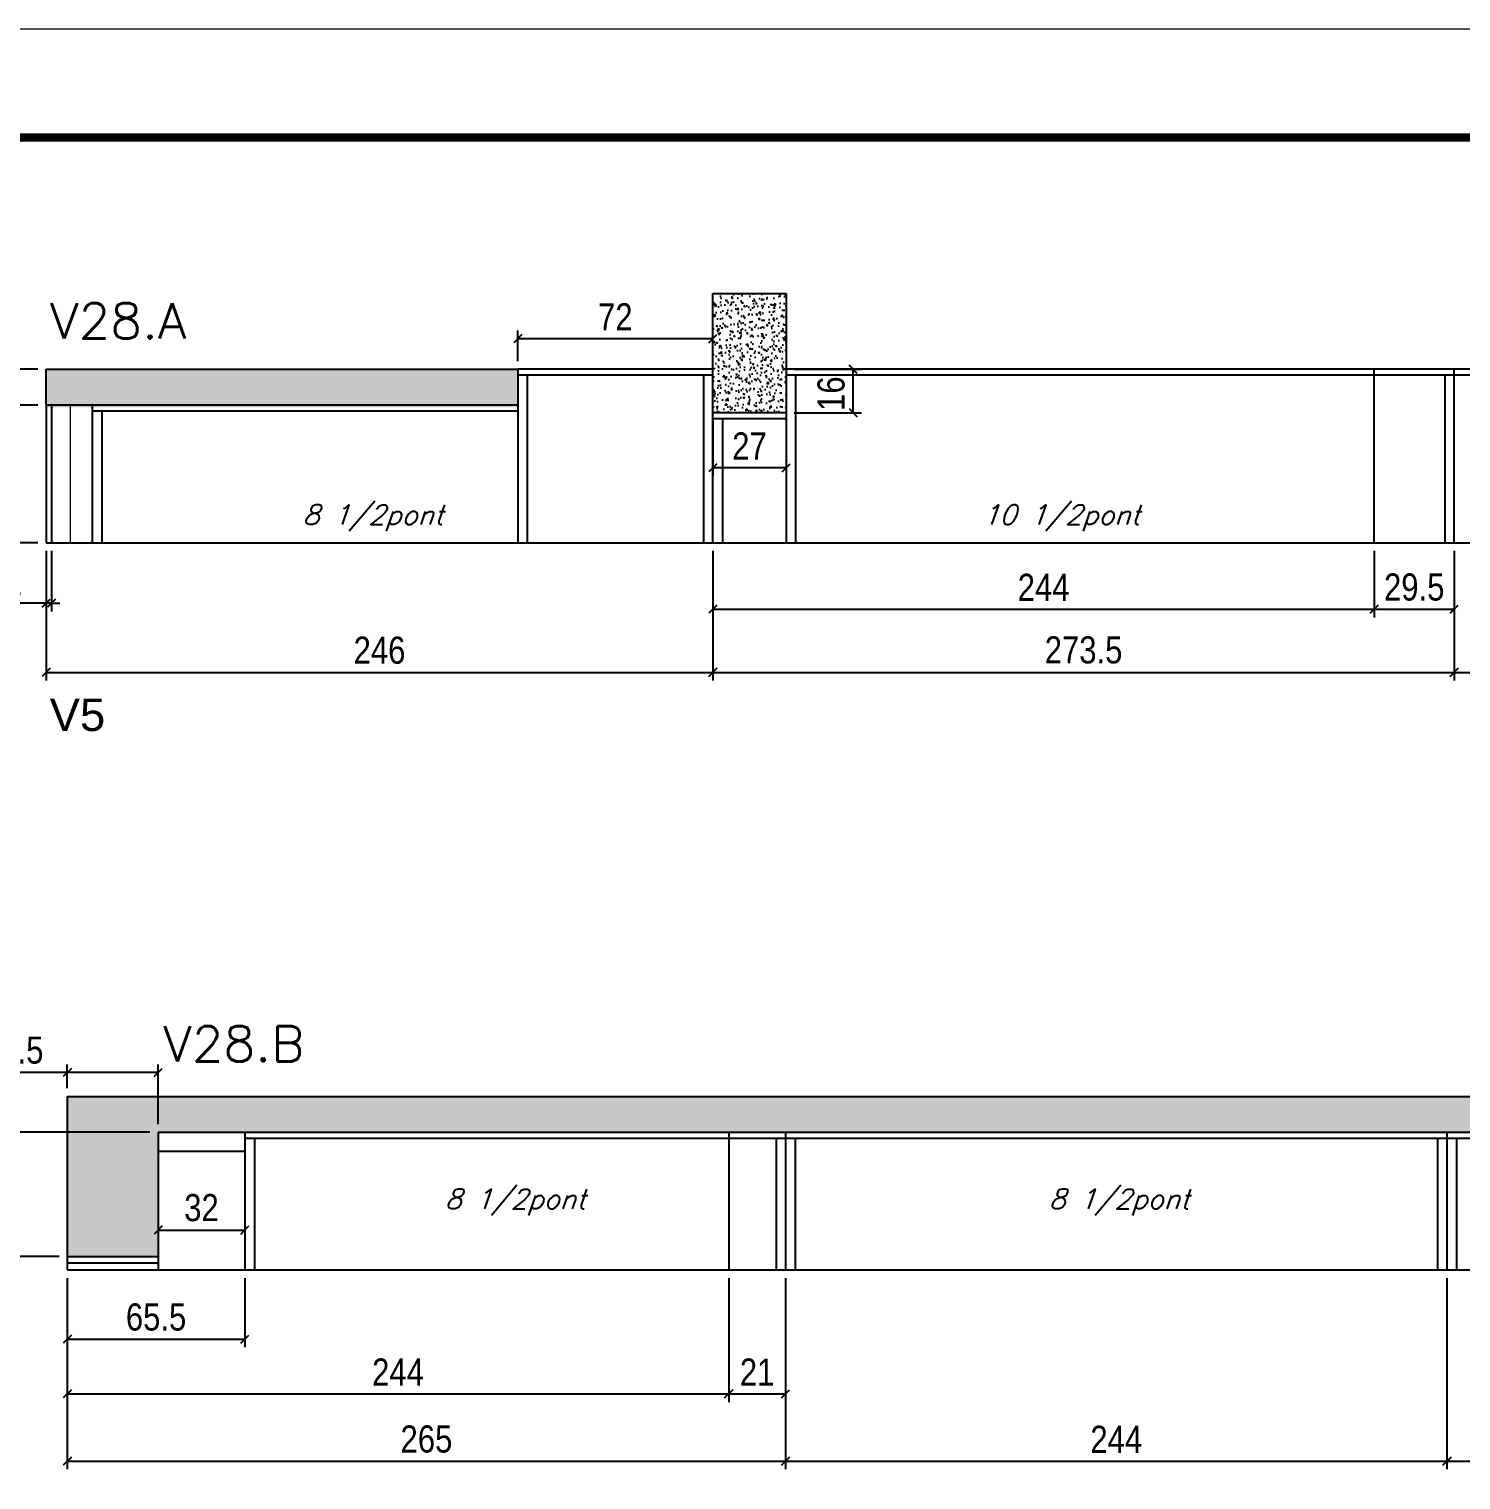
# Model space of a CAD drawing. Extents: x 137137 to 143418, y 10464 to 34486.
# Drawn here: x 137637 to 138165, y 29356 to 29891 of the extents above; entities that cross this region are included whole.
import ezdxf

# ---------------------------------------------------------------- set-up
doc = ezdxf.new("R2010")
doc.units = 0
doc.linetypes.add('DASHED', pattern=[0.75, 0.5, -0.25])
doc.layers.add('00-FELIPE', color=2, linetype='Continuous', lineweight=13, plot=False)
for name, color, linetype in [('5', 5, 'Continuous'), ('COTA', 241, 'Continuous'), ('Painéis', 200, 'Continuous'), ('SARR_2.2x7', 40, 'Continuous'), ('SARR_3.5x7', 81, 'Continuous'), ('SARR_EDITAR', 141, 'Continuous'), ('texto', 7, 'Continuous')]:
    doc.layers.add(name, color=color, linetype=linetype)
for name, color, linetype, lineweight in [('Folhas', 255, 'Continuous', 9), ('Sarr 2.2x7', 40, 'Continuous', 9), ('SARRAFO DE PRESSAO', 251, 'DASHED', 9), ('Texto Seção', 7, 'Continuous', 15)]:
    doc.layers.add(name, color=color, linetype=linetype, lineweight=lineweight)
doc.styles.add('COTA TECNICA', font='techl___.ttf', dxfattribs={"height": 10})
doc.styles.add('REGUA-120', font='ROMANS.shx', dxfattribs={"height": 15})
doc.styles.add('Romans', font='romans.shx')
doc.styles.get("Standard").update_dxf_attribs({"font": 'arial.ttf'})
doc.dimstyles.new('PAINEL', dxfattribs={"dimtxt": 10, "dimasz": 3, "dimexe": 3, "dimexo": 3, "dimgap": 3, "dimtad": 1, "dimdec": 1, "dimzin": 12, "dimdsep": 46, "dimtxsty": 'COTA TECNICA', "dimblk1": 'OBLIQUE', "dimblk2": 'OBLIQUE', "dimsah": 1, "dimcen": 0.9, "dimclrd": 4, "dimclre": 4, "dimclrt": 240, "dimadec": 1, "dimazin": 3, "dimtfac": 1, "dimtdec": 1, "dimtmove": 0, "dimatfit": 3, "dimfxl": 1, "dimtolj": 1, "dimtzin": 12, "dimarcsym": 0})
pattern_1 = [(50, (-1386.9046, 539.818), (5.46554007, -0.47817257), [0.5715, -6.2865]), (355, (-1386.9046, 539.818), (-1.05730264, 5.73170536), [0.4572, -5.02921753]), (100.4514447, (-1386.449, 539.778), (4.40823741, 5.25353256), [0.48570026, -5.34270734]), (46.1842, (-1386.9046, 541.342), (8.13237123, -1.26126984), [0.85725, -9.42975]), (96.6355576, (-1386.227, 541.237), (7.122124, 7.42278374), [0.7285507, -8.01406824]), (351.184151, (-1386.905, 541.342), (7.122124, 7.42278374), [0.685799, -7.54379196]), (21, (-1386.1426, 540.961), (4.54843174, -3.06795595), [0.5715, -6.2865]), (326, (-1386.1426, 540.961), (1.85406085, 5.52563898), [0.4572, -5.0292]), (71.451445, (-1385.7636, 540.705), (6.40249258, 2.45768307), [0.48570026, -5.34269813]), (37.5, (-1386.9046, 539.8178), (0.092658098, 2.536651166), [0, -4.96824, 0, -5.1054, 0, -5.04825]), (7.5, (-1386.9046, 539.8178), (2.004589875, 3.005417245), [0, -2.91084, 0, -4.85394, 0, -1.92405]), (327.5, (-1388.6039, 539.8178), (4.067717855, -0.17186232), [0, -1.905, 0, -5.9436, 0, -7.8867]), (317.5, (-1389.366, 539.8178), (4.44387544, 0.76279473), [0, -2.4765, 0, -3.94716, 0, -5.6007])]

# ---------------------------------------------------------------- blocks, each defined once
blk = doc.blocks.new('9999999999')
at = {"layer": 'Folhas'}
blk.add_lwpolyline([(98138.98, 34190.21), (99623.98, 34190.21), (99623.98, 35240.21), (98138.98, 35240.21)], close=True, dxfattribs=at)
at = {"layer": 'Folhas', "color": 30, "const_width": 3}
blk.add_lwpolyline([(98213.98, 34230.21), (99583.98, 34230.21), (99583.98, 35200.21), (98213.98, 35200.21)], close=True, dxfattribs=at)
blk = doc.blocks.new('_Oblique')
at = {"color": 0, "linetype": 'ByBlock', "lineweight": -2}
blk.add_line((-0.5, -0.5), (0.5, 0.5), dxfattribs=at)
blk = doc.blocks.new('*D406')
at = {"layer": 'COTA', "color": 4, "linetype": 'ByBlock', "lineweight": -2, "transparency": 16777216}
for p, q in [((137651.23, 29430.76), (137651.23, 29360.24)), ((137916.23, 29430.76), (137916.23, 29360.24)), ((137651.23, 29363.24), (137916.23, 29363.24))]:
    blk.add_line(p, q, dxfattribs=at)
at = {"layer": 'Defpoints', "color": 0, "linetype": 'ByBlock', "transparency": 16777216}
for p in [(137651.23, 29433.76), (137916.23, 29433.76), (137916.23, 29363.24)]:
    blk.add_point(p, dxfattribs=at)
at = {"layer": 'COTA', "color": 4, "linetype": 'ByBlock', "lineweight": -2, "transparency": 16777216, "xscale": 3, "yscale": 3, "zscale": 3, "rotation": 180}
blk.add_blockref('_Oblique', (137651.23, 29363.24), dxfattribs=at)
at = {"layer": 'COTA', "color": 4, "linetype": 'ByBlock', "lineweight": -2, "transparency": 16777216, "xscale": 3, "yscale": 3, "zscale": 3}
blk.add_blockref('_Oblique', (137916.23, 29363.24), dxfattribs=at)
at = {"layer": 'COTA', "color": 240, "linetype": 'ByBlock', "transparency": 16777216, "insert": (137783.73, 29371.35), "char_height": 10, "attachment_point": 5, "style": 'COTA TECNICA'}
blk.add_mtext('\\A1;265', dxfattribs=at)
blk = doc.blocks.new('*D407')
at = {"layer": 'COTA', "color": 4, "linetype": 'ByBlock', "lineweight": -2, "transparency": 16777216}
for p, q in [((137916.23, 29430.76), (137916.23, 29360.24)), ((138160.23, 29430.76), (138160.23, 29360.24)), ((137916.23, 29363.24), (138160.23, 29363.24))]:
    blk.add_line(p, q, dxfattribs=at)
at = {"layer": 'Defpoints', "color": 0, "linetype": 'ByBlock', "transparency": 16777216}
for p in [(137916.23, 29433.76), (138160.23, 29433.76), (138160.23, 29363.24)]:
    blk.add_point(p, dxfattribs=at)
at = {"layer": 'COTA', "color": 4, "linetype": 'ByBlock', "lineweight": -2, "transparency": 16777216, "xscale": 3, "yscale": 3, "zscale": 3, "rotation": 180}
blk.add_blockref('_Oblique', (137916.23, 29363.24), dxfattribs=at)
at = {"layer": 'COTA', "color": 4, "linetype": 'ByBlock', "lineweight": -2, "transparency": 16777216, "xscale": 3, "yscale": 3, "zscale": 3}
blk.add_blockref('_Oblique', (138160.23, 29363.24), dxfattribs=at)
at = {"layer": 'COTA', "color": 240, "linetype": 'ByBlock', "transparency": 16777216, "insert": (138038.23, 29371.31), "char_height": 10, "attachment_point": 5, "style": 'COTA TECNICA'}
blk.add_mtext('\\A1;244', dxfattribs=at)
blk = doc.blocks.new('*D408')
at = {"layer": 'COTA', "color": 4, "linetype": 'ByBlock', "lineweight": -2, "transparency": 16777216}
for p, q in [((138160.23, 29430.76), (138160.23, 29360.24)), ((138404.23, 29430.76), (138404.23, 29360.24)), ((138160.23, 29363.24), (138404.23, 29363.24))]:
    blk.add_line(p, q, dxfattribs=at)
at = {"layer": 'Defpoints', "color": 0, "linetype": 'ByBlock', "transparency": 16777216}
for p in [(138160.23, 29433.76), (138404.23, 29433.76), (138404.23, 29363.24)]:
    blk.add_point(p, dxfattribs=at)
at = {"layer": 'COTA', "color": 4, "linetype": 'ByBlock', "lineweight": -2, "transparency": 16777216, "xscale": 3, "yscale": 3, "zscale": 3, "rotation": 180}
blk.add_blockref('_Oblique', (138160.23, 29363.24), dxfattribs=at)
at = {"layer": 'COTA', "color": 4, "linetype": 'ByBlock', "lineweight": -2, "transparency": 16777216, "xscale": 3, "yscale": 3, "zscale": 3}
blk.add_blockref('_Oblique', (138404.23, 29363.24), dxfattribs=at)
at = {"layer": 'COTA', "color": 240, "linetype": 'ByBlock', "transparency": 16777216, "insert": (138282.23, 29371.31), "char_height": 10, "attachment_point": 5, "style": 'COTA TECNICA'}
blk.add_mtext('\\A1;244', dxfattribs=at)
blk = doc.blocks.new('*D546')
at = {"layer": 'COTA', "color": 4, "linetype": 'ByBlock', "lineweight": -2, "transparency": 16777216}
for p, q in [((137889.41, 29698.96), (137889.41, 29674.46)), ((138133.41, 29698.96), (138133.41, 29674.46)), ((137889.41, 29677.46), (138133.41, 29677.46))]:
    blk.add_line(p, q, dxfattribs=at)
at = {"layer": 'Defpoints', "color": 0, "linetype": 'ByBlock', "transparency": 16777216}
for p in [(137889.41, 29701.96), (138133.41, 29701.96), (138133.41, 29677.46)]:
    blk.add_point(p, dxfattribs=at)
at = {"layer": 'COTA', "color": 4, "linetype": 'ByBlock', "lineweight": -2, "transparency": 16777216, "xscale": 3, "yscale": 3, "zscale": 3, "rotation": 180}
blk.add_blockref('_Oblique', (137889.41, 29677.46), dxfattribs=at)
at = {"layer": 'COTA', "color": 4, "linetype": 'ByBlock', "lineweight": -2, "transparency": 16777216, "xscale": 3, "yscale": 3, "zscale": 3}
blk.add_blockref('_Oblique', (138133.41, 29677.46), dxfattribs=at)
at = {"layer": 'COTA', "color": 240, "linetype": 'ByBlock', "transparency": 16777216, "insert": (138011.41, 29685.54), "char_height": 10, "attachment_point": 5, "style": 'COTA TECNICA'}
blk.add_mtext('\\A1;244', dxfattribs=at)
blk = doc.blocks.new('*D547')
at = {"layer": 'COTA', "color": 4, "linetype": 'ByBlock', "lineweight": -2, "transparency": 16777216}
for p, q in [((138133.41, 29698.96), (138133.41, 29674.46)), ((138162.91, 29698.96), (138162.91, 29674.46)), ((138133.41, 29677.46), (138162.91, 29677.46))]:
    blk.add_line(p, q, dxfattribs=at)
at = {"layer": 'Defpoints', "color": 0, "linetype": 'ByBlock', "transparency": 16777216}
for p in [(138133.41, 29701.96), (138162.91, 29701.96), (138162.91, 29677.46)]:
    blk.add_point(p, dxfattribs=at)
at = {"layer": 'COTA', "color": 4, "linetype": 'ByBlock', "lineweight": -2, "transparency": 16777216, "xscale": 3, "yscale": 3, "zscale": 3, "rotation": 180}
blk.add_blockref('_Oblique', (138133.41, 29677.46), dxfattribs=at)
at = {"layer": 'COTA', "color": 4, "linetype": 'ByBlock', "lineweight": -2, "transparency": 16777216, "xscale": 3, "yscale": 3, "zscale": 3}
blk.add_blockref('_Oblique', (138162.91, 29677.46), dxfattribs=at)
at = {"layer": 'COTA', "color": 240, "linetype": 'ByBlock', "transparency": 16777216, "insert": (138148.16, 29685.6), "char_height": 10, "attachment_point": 5, "style": 'COTA TECNICA'}
blk.add_mtext('\\A1;29.5', dxfattribs=at)
blk = doc.blocks.new('*D548')
at = {"layer": 'COTA', "color": 4, "linetype": 'ByBlock', "lineweight": -2, "transparency": 16777216}
for p, q in [((138162.91, 29698.96), (138162.91, 29651.19)), ((138406.91, 29698.96), (138406.91, 29651.19)), ((138162.91, 29654.19), (138406.91, 29654.19))]:
    blk.add_line(p, q, dxfattribs=at)
at = {"layer": 'Defpoints', "color": 0, "linetype": 'ByBlock', "transparency": 16777216}
for p in [(138162.91, 29701.96), (138406.91, 29701.96), (138406.91, 29654.19)]:
    blk.add_point(p, dxfattribs=at)
at = {"layer": 'COTA', "color": 4, "linetype": 'ByBlock', "lineweight": -2, "transparency": 16777216, "xscale": 3, "yscale": 3, "zscale": 3, "rotation": 180}
blk.add_blockref('_Oblique', (138162.91, 29654.19), dxfattribs=at)
at = {"layer": 'COTA', "color": 4, "linetype": 'ByBlock', "lineweight": -2, "transparency": 16777216, "xscale": 3, "yscale": 3, "zscale": 3}
blk.add_blockref('_Oblique', (138406.91, 29654.19), dxfattribs=at)
at = {"layer": 'COTA', "color": 240, "linetype": 'ByBlock', "transparency": 16777216, "insert": (138284.91, 29662.26), "char_height": 10, "attachment_point": 5, "style": 'COTA TECNICA'}
blk.add_mtext('\\A1;244', dxfattribs=at)
blk = doc.blocks.new('*D549')
at = {"layer": 'COTA', "color": 4, "linetype": 'ByBlock', "lineweight": -2, "transparency": 16777216}
for p, q in [((137889.41, 29698.96), (137889.41, 29651.19)), ((138162.91, 29698.96), (138162.91, 29651.19)), ((137889.41, 29654.19), (138162.91, 29654.19))]:
    blk.add_line(p, q, dxfattribs=at)
at = {"layer": 'Defpoints', "color": 0, "linetype": 'ByBlock', "transparency": 16777216}
for p in [(137889.41, 29701.96), (138162.91, 29701.96), (138162.91, 29654.19)]:
    blk.add_point(p, dxfattribs=at)
at = {"layer": 'COTA', "color": 4, "linetype": 'ByBlock', "lineweight": -2, "transparency": 16777216, "xscale": 3, "yscale": 3, "zscale": 3, "rotation": 180}
blk.add_blockref('_Oblique', (137889.41, 29654.19), dxfattribs=at)
at = {"layer": 'COTA', "color": 4, "linetype": 'ByBlock', "lineweight": -2, "transparency": 16777216, "xscale": 3, "yscale": 3, "zscale": 3}
blk.add_blockref('_Oblique', (138162.91, 29654.19), dxfattribs=at)
at = {"layer": 'COTA', "color": 240, "linetype": 'ByBlock', "transparency": 16777216, "insert": (138026.16, 29662.41), "char_height": 10, "attachment_point": 5, "style": 'COTA TECNICA'}
blk.add_mtext('\\A1;273.5', dxfattribs=at)
blk = doc.blocks.new('*D65')
at = {"layer": 'COTA', "color": 4, "linetype": 'ByBlock', "lineweight": -2, "transparency": 16777216}
for p, q in [((137643.41, 29698.96), (137643.41, 29651.19)), ((137889.41, 29698.96), (137889.41, 29651.19)), ((137643.41, 29654.19), (137889.41, 29654.19))]:
    blk.add_line(p, q, dxfattribs=at)
at = {"layer": 'Defpoints', "color": 0, "linetype": 'ByBlock', "transparency": 16777216}
for p in [(137643.41, 29701.96), (137889.41, 29701.96), (137889.41, 29654.19)]:
    blk.add_point(p, dxfattribs=at)
at = {"layer": 'COTA', "color": 4, "linetype": 'ByBlock', "lineweight": -2, "transparency": 16777216, "xscale": 3, "yscale": 3, "zscale": 3, "rotation": 180}
blk.add_blockref('_Oblique', (137643.41, 29654.19), dxfattribs=at)
at = {"layer": 'COTA', "color": 4, "linetype": 'ByBlock', "lineweight": -2, "transparency": 16777216, "xscale": 3, "yscale": 3, "zscale": 3}
blk.add_blockref('_Oblique', (137889.41, 29654.19), dxfattribs=at)
at = {"layer": 'COTA', "color": 240, "linetype": 'ByBlock', "transparency": 16777216, "insert": (137766.41, 29662.29), "char_height": 10, "attachment_point": 5, "style": 'COTA TECNICA'}
blk.add_mtext('\\A1;246', dxfattribs=at)
blk = doc.blocks.new('*D66')
at = {"layer": 'COTA', "color": 4, "linetype": 'ByBlock', "lineweight": -2, "transparency": 16777216}
for p, q in [((137640.41, 29752.76), (137619.97, 29752.76)), ((137622.97, 29701.96), (137622.97, 29752.76)), ((137640.41, 29701.96), (137619.97, 29701.96))]:
    blk.add_line(p, q, dxfattribs=at)
at = {"layer": 'Defpoints', "color": 0, "linetype": 'ByBlock', "transparency": 16777216}
for p in [(137622.97, 29752.76), (137643.41, 29752.76), (137643.41, 29701.96)]:
    blk.add_point(p, dxfattribs=at)
at = {"layer": 'COTA', "color": 4, "linetype": 'ByBlock', "lineweight": -2, "transparency": 16777216, "xscale": 3, "yscale": 3, "zscale": 3}
for p, rotation in [((137622.97, 29752.76), 90), ((137622.97, 29701.96), 270)]:
    blk.add_blockref('_Oblique', p, dxfattribs=dict(at, rotation=rotation))
at = {"layer": 'COTA', "color": 240, "linetype": 'ByBlock', "transparency": 16777216, "insert": (137614.84, 29727.36), "char_height": 10, "attachment_point": 5, "rotation": 90, "style": 'COTA TECNICA'}
blk.add_mtext('\\A1;50.8', dxfattribs=at)
blk = doc.blocks.new('*D550')
at = {"layer": 'COTA', "color": 4, "linetype": 'ByBlock', "lineweight": -2, "transparency": 16777216}
for p, q in [((137622.97, 29800.32), (137622.97, 29765.96)), ((137640.41, 29765.96), (137619.97, 29765.96)), ((137622.97, 29752.76), (137622.97, 29765.96)), ((137640.41, 29752.76), (137619.97, 29752.76))]:
    blk.add_line(p, q, dxfattribs=at)
at = {"layer": 'Defpoints', "color": 0, "linetype": 'ByBlock', "transparency": 16777216}
for p in [(137622.97, 29765.96), (137643.41, 29765.96), (137643.41, 29752.76)]:
    blk.add_point(p, dxfattribs=at)
at = {"layer": 'COTA', "color": 4, "linetype": 'ByBlock', "lineweight": -2, "transparency": 16777216, "xscale": 3, "yscale": 3, "zscale": 3}
for p, rotation in [((137622.97, 29765.96), 90), ((137622.97, 29752.76), 270)]:
    blk.add_blockref('_Oblique', p, dxfattribs=dict(at, rotation=rotation))
at = {"layer": 'COTA', "color": 240, "linetype": 'ByBlock', "transparency": 16777216, "insert": (137614.75, 29785.95), "char_height": 10, "attachment_point": 5, "rotation": 90, "style": 'COTA TECNICA'}
blk.add_mtext('\\A1;13.2', dxfattribs=at)
blk = doc.blocks.new('*D69')
at = {"layer": 'COTA', "color": 4, "linetype": 'ByBlock', "lineweight": -2, "transparency": 16777216}
for p, q in [((137889.41, 29746.96), (137889.41, 29726.62)), ((137916.41, 29746.96), (137916.41, 29726.62)), ((137916.41, 29729.62), (137889.41, 29729.62))]:
    blk.add_line(p, q, dxfattribs=at)
at = {"layer": 'Defpoints', "color": 0, "linetype": 'ByBlock', "transparency": 16777216}
for p in [(137889.41, 29749.96), (137916.41, 29749.96), (137889.41, 29729.62)]:
    blk.add_point(p, dxfattribs=at)
at = {"layer": 'COTA', "color": 4, "linetype": 'ByBlock', "lineweight": -2, "transparency": 16777216, "xscale": 3, "yscale": 3, "zscale": 3, "rotation": 180}
blk.add_blockref('_Oblique', (137889.41, 29729.62), dxfattribs=at)
at = {"layer": 'COTA', "color": 4, "linetype": 'ByBlock', "lineweight": -2, "transparency": 16777216, "xscale": 3, "yscale": 3, "zscale": 3}
blk.add_blockref('_Oblique', (137916.41, 29729.62), dxfattribs=at)
at = {"layer": 'COTA', "color": 240, "linetype": 'ByBlock', "transparency": 16777216, "insert": (137902.91, 29737.69), "char_height": 10, "attachment_point": 5, "style": 'COTA TECNICA'}
blk.add_mtext('\\A1;27', dxfattribs=at)
blk = doc.blocks.new('*D70')
at = {"layer": 'COTA', "color": 4, "linetype": 'ByBlock', "lineweight": -2, "transparency": 16777216}
for p, q in [((137919.41, 29765.96), (137944.18, 29765.96)), ((137941.18, 29749.96), (137941.18, 29765.96)), ((137919.41, 29749.96), (137944.18, 29749.96))]:
    blk.add_line(p, q, dxfattribs=at)
at = {"layer": 'Defpoints', "color": 0, "linetype": 'ByBlock', "transparency": 16777216}
for p in [(137916.41, 29765.96), (137941.18, 29765.96), (137916.41, 29749.96)]:
    blk.add_point(p, dxfattribs=at)
at = {"layer": 'COTA', "color": 4, "linetype": 'ByBlock', "lineweight": -2, "transparency": 16777216, "xscale": 3, "yscale": 3, "zscale": 3}
for p, rotation in [((137941.18, 29765.96), 90), ((137941.18, 29749.96), 270)]:
    blk.add_blockref('_Oblique', p, dxfattribs=dict(at, rotation=rotation))
at = {"layer": 'COTA', "color": 240, "linetype": 'ByBlock', "transparency": 16777216, "insert": (137933.07, 29756.96), "char_height": 10, "attachment_point": 5, "rotation": 90, "style": 'COTA TECNICA'}
blk.add_mtext('\\A1;16', dxfattribs=at)
blk = doc.blocks.new('*D900')
at = {"layer": '00-FELIPE', "color": 4, "lineweight": -2, "transparency": 16777216}
for p, q in [((137643.41, 29698.96), (137643.41, 29676.67)), ((137645.41, 29698.96), (137645.41, 29676.67)), ((137643.41, 29679.67), (137625.3, 29679.67)), ((137645.41, 29679.67), (137643.41, 29679.67)), ((137645.41, 29679.67), (137648.41, 29679.67))]:
    blk.add_line(p, q, dxfattribs=at)
at = {"layer": 'Defpoints', "color": 0, "transparency": 16777216}
for p in [(137643.41, 29701.96), (137645.41, 29701.96), (137643.41, 29679.67)]:
    blk.add_point(p, dxfattribs=at)
at = {"layer": '00-FELIPE', "color": 4, "lineweight": -2, "transparency": 16777216, "xscale": 3, "yscale": 3, "zscale": 3}
blk.add_blockref('_Oblique', (137643.41, 29679.67), dxfattribs=at)
at = {"layer": '00-FELIPE', "color": 4, "lineweight": -2, "transparency": 16777216, "xscale": 3, "yscale": 3, "zscale": 3, "rotation": 180}
blk.add_blockref('_Oblique', (137645.41, 29679.67), dxfattribs=at)
at = {"layer": '00-FELIPE', "color": 240, "transparency": 16777216, "insert": (137631.35, 29687.67), "char_height": 10, "attachment_point": 5, "style": 'COTA TECNICA'}
blk.add_mtext('\\A1;2', dxfattribs=at)
blk = doc.blocks.new('*D901')
at = {"layer": '00-FELIPE', "color": 4, "lineweight": -2, "transparency": 16777216}
for p, q in [((137817.41, 29768.96), (137817.41, 29780.26)), ((137889.41, 29768.96), (137889.41, 29780.26)), ((137889.41, 29777.26), (137817.41, 29777.26))]:
    blk.add_line(p, q, dxfattribs=at)
at = {"layer": 'Defpoints', "color": 0, "transparency": 16777216}
for p in [(137817.41, 29777.26), (137817.41, 29765.96), (137889.41, 29765.96)]:
    blk.add_point(p, dxfattribs=at)
at = {"layer": '00-FELIPE', "color": 4, "lineweight": -2, "transparency": 16777216, "xscale": 3, "yscale": 3, "zscale": 3, "rotation": 180}
blk.add_blockref('_Oblique', (137817.41, 29777.26), dxfattribs=at)
at = {"layer": '00-FELIPE', "color": 4, "lineweight": -2, "transparency": 16777216, "xscale": 3, "yscale": 3, "zscale": 3}
blk.add_blockref('_Oblique', (137889.41, 29777.26), dxfattribs=at)
at = {"layer": '00-FELIPE', "color": 240, "transparency": 16777216, "insert": (137853.41, 29785.33), "char_height": 10, "attachment_point": 5, "style": 'COTA TECNICA'}
blk.add_mtext('\\A1;72', dxfattribs=at)
blk = doc.blocks.new('*D906')
at = {"layer": '00-FELIPE', "color": 4, "lineweight": -2, "transparency": 16777216}
for p, q in [((137651.23, 29430.76), (137651.23, 29385.04)), ((137895.23, 29430.76), (137895.23, 29385.04)), ((137651.23, 29388.04), (137895.23, 29388.04))]:
    blk.add_line(p, q, dxfattribs=at)
at = {"layer": 'Defpoints', "color": 0, "transparency": 16777216}
for p in [(137651.23, 29433.76), (137895.23, 29433.76), (137895.23, 29388.04)]:
    blk.add_point(p, dxfattribs=at)
at = {"layer": '00-FELIPE', "color": 4, "lineweight": -2, "transparency": 16777216, "xscale": 3, "yscale": 3, "zscale": 3, "rotation": 180}
blk.add_blockref('_Oblique', (137651.23, 29388.04), dxfattribs=at)
at = {"layer": '00-FELIPE', "color": 4, "lineweight": -2, "transparency": 16777216, "xscale": 3, "yscale": 3, "zscale": 3}
blk.add_blockref('_Oblique', (137895.23, 29388.04), dxfattribs=at)
at = {"layer": '00-FELIPE', "color": 240, "transparency": 16777216, "insert": (137773.23, 29396.11), "char_height": 10, "attachment_point": 5, "style": 'COTA TECNICA'}
blk.add_mtext('\\A1;244', dxfattribs=at)
blk = doc.blocks.new('*D907')
at = {"layer": '00-FELIPE', "color": 4, "lineweight": -2, "transparency": 16777216}
for p, q in [((137895.23, 29430.76), (137895.23, 29385.04)), ((137916.23, 29430.76), (137916.23, 29385.04)), ((137895.23, 29388.04), (137916.23, 29388.04))]:
    blk.add_line(p, q, dxfattribs=at)
at = {"layer": 'Defpoints', "color": 0, "transparency": 16777216}
for p in [(137895.23, 29433.76), (137916.23, 29433.76), (137916.23, 29388.04)]:
    blk.add_point(p, dxfattribs=at)
at = {"layer": '00-FELIPE', "color": 4, "lineweight": -2, "transparency": 16777216, "xscale": 3, "yscale": 3, "zscale": 3, "rotation": 180}
blk.add_blockref('_Oblique', (137895.23, 29388.04), dxfattribs=at)
at = {"layer": '00-FELIPE', "color": 4, "lineweight": -2, "transparency": 16777216, "xscale": 3, "yscale": 3, "zscale": 3}
blk.add_blockref('_Oblique', (137916.23, 29388.04), dxfattribs=at)
at = {"layer": '00-FELIPE', "color": 240, "transparency": 16777216, "insert": (137905.73, 29396.1), "char_height": 10, "attachment_point": 5, "style": 'COTA TECNICA'}
blk.add_mtext('\\A1;21', dxfattribs=at)
blk = doc.blocks.new('*D908')
at = {"layer": '00-FELIPE', "color": 4, "lineweight": -2, "transparency": 16777216}
for p, q in [((137651.23, 29506.57), (137614.34, 29506.57)), ((137651.23, 29500.76), (137651.23, 29509.57)), ((137684.73, 29506.57), (137651.23, 29506.57)), ((137684.73, 29487.56), (137684.73, 29509.57))]:
    blk.add_line(p, q, dxfattribs=at)
at = {"layer": 'Defpoints', "color": 0, "transparency": 16777216}
for p in [(137651.23, 29506.57), (137651.23, 29497.76), (137684.73, 29484.56)]:
    blk.add_point(p, dxfattribs=at)
at = {"layer": '00-FELIPE', "color": 4, "lineweight": -2, "transparency": 16777216, "xscale": 3, "yscale": 3, "zscale": 3, "rotation": 180}
blk.add_blockref('_Oblique', (137651.23, 29506.57), dxfattribs=at)
at = {"layer": '00-FELIPE', "color": 4, "lineweight": -2, "transparency": 16777216, "xscale": 3, "yscale": 3, "zscale": 3}
blk.add_blockref('_Oblique', (137684.73, 29506.57), dxfattribs=at)
at = {"layer": '00-FELIPE', "color": 240, "transparency": 16777216, "insert": (137631.28, 29514.79), "char_height": 10, "attachment_point": 5, "style": 'COTA TECNICA'}
blk.add_mtext('\\A1;33.5', dxfattribs=at)
blk = doc.blocks.new('*D909')
at = {"layer": '00-FELIPE', "color": 4, "lineweight": -2, "transparency": 16777216}
for p, q in [((137681.73, 29484.56), (137627.43, 29484.56)), ((137630.43, 29438.76), (137630.43, 29484.56)), ((137648.23, 29438.76), (137627.43, 29438.76))]:
    blk.add_line(p, q, dxfattribs=at)
at = {"layer": 'Defpoints', "color": 0, "transparency": 16777216}
for p in [(137630.43, 29484.56), (137684.73, 29484.56), (137651.23, 29438.76)]:
    blk.add_point(p, dxfattribs=at)
at = {"layer": '00-FELIPE', "color": 4, "lineweight": -2, "transparency": 16777216, "xscale": 3, "yscale": 3, "zscale": 3}
for p, rotation in [((137630.43, 29484.56), 90), ((137630.43, 29438.76), 270)]:
    blk.add_blockref('_Oblique', p, dxfattribs=dict(at, rotation=rotation))
at = {"layer": '00-FELIPE', "color": 240, "transparency": 16777216, "insert": (137622.3, 29461.66), "char_height": 10, "attachment_point": 5, "rotation": 90, "style": 'COTA TECNICA'}
blk.add_mtext('\\A1;45.8', dxfattribs=at)
blk = doc.blocks.new('*D910')
at = {"layer": '00-FELIPE', "color": 4, "lineweight": -2, "transparency": 16777216}
for p, q in [((137651.23, 29430.76), (137651.23, 29405.24)), ((137716.73, 29430.76), (137716.73, 29405.24)), ((137651.23, 29408.24), (137716.73, 29408.24))]:
    blk.add_line(p, q, dxfattribs=at)
at = {"layer": 'Defpoints', "color": 0, "transparency": 16777216}
for p in [(137651.23, 29433.76), (137716.73, 29433.76), (137716.73, 29408.24)]:
    blk.add_point(p, dxfattribs=at)
at = {"layer": '00-FELIPE', "color": 4, "lineweight": -2, "transparency": 16777216, "xscale": 3, "yscale": 3, "zscale": 3, "rotation": 180}
blk.add_blockref('_Oblique', (137651.23, 29408.24), dxfattribs=at)
at = {"layer": '00-FELIPE', "color": 4, "lineweight": -2, "transparency": 16777216, "xscale": 3, "yscale": 3, "zscale": 3}
blk.add_blockref('_Oblique', (137716.73, 29408.24), dxfattribs=at)
at = {"layer": '00-FELIPE', "color": 240, "transparency": 16777216, "insert": (137683.98, 29416.35), "char_height": 10, "attachment_point": 5, "style": 'COTA TECNICA'}
blk.add_mtext('\\A1;65.5', dxfattribs=at)
blk = doc.blocks.new('*D911')
at = {"layer": '00-FELIPE', "color": 4, "lineweight": -2, "transparency": 16777216}
for p, q in [((137684.73, 29458.66), (137684.73, 29445.48)), ((137716.73, 29458.66), (137716.73, 29445.48)), ((137684.73, 29448.48), (137716.73, 29448.48))]:
    blk.add_line(p, q, dxfattribs=at)
at = {"layer": 'Defpoints', "color": 0, "transparency": 16777216}
for p in [(137684.73, 29461.66), (137716.73, 29461.66), (137716.73, 29448.48)]:
    blk.add_point(p, dxfattribs=at)
at = {"layer": '00-FELIPE', "color": 4, "lineweight": -2, "transparency": 16777216, "xscale": 3, "yscale": 3, "zscale": 3, "rotation": 180}
blk.add_blockref('_Oblique', (137684.73, 29448.48), dxfattribs=at)
at = {"layer": '00-FELIPE', "color": 4, "lineweight": -2, "transparency": 16777216, "xscale": 3, "yscale": 3, "zscale": 3}
blk.add_blockref('_Oblique', (137716.73, 29448.48), dxfattribs=at)
at = {"layer": '00-FELIPE', "color": 240, "transparency": 16777216, "insert": (137700.73, 29456.7), "char_height": 10, "attachment_point": 5, "style": 'COTA TECNICA'}
blk.add_mtext('\\A1;32', dxfattribs=at)

msp = doc.modelspace()

# ---------------------------------------------------------------- hatches: boundary and pattern name
at = {"layer": 'COTA', "linetype": 'ByBlock'}
h = msp.add_hatch(dxfattribs=at)
h.set_pattern_fill('AR-CONC', color=256, scale=0.03)
h.set_pattern_definition(pattern_1)
h.paths.add_polyline_path([(137916.41, 29793.96), (137889.41, 29793.96), (137889.41, 29765.96), (137889.41, 29749.96), (137916.41, 29749.96), (137916.41, 29765.96)])
h = msp.add_hatch(dxfattribs=at)
h.set_pattern_fill('AR-CONC', color=256, scale=0.03)
h.set_pattern_definition(pattern_1)
h.paths.add_polyline_path([(137817.41, 29765.96), (137643.41, 29765.96), (137643.41, 29751.96), (137817.41, 29751.96)])
at = {"layer": 'COTA'}
h = msp.add_hatch(dxfattribs=at)
h.set_pattern_fill('AR-CONC', color=256, scale=0.03)
h.set_pattern_definition([(50, (0, 0.8), (5.46554007, -0.47817257), [0.5715, -6.2865]), (355, (0, 0.8), (-1.05730264, 5.73170536), [0.4572, -5.02921753]), (100.4514447, (0.4555, 0.76), (4.40823741, 5.25353256), [0.48570026, -5.34270734]), (46.1842, (0, 2.324), (8.13237123, -1.26126984), [0.85725, -9.42975]), (96.6355576, (0.678, 2.219), (7.122124, 7.42278374), [0.7285507, -8.01406824]), (351.184151, (0, 2.324), (7.122124, 7.42278374), [0.685799, -7.54379196]), (21, (0.762, 1.943), (4.54843174, -3.06795595), [0.5715, -6.2865]), (326, (0.762, 1.943), (1.85406085, 5.52563898), [0.4572, -5.0292]), (71.451445, (1.141, 1.6873), (6.40249258, 2.45768307), [0.48570026, -5.34269813]), (37.5, (0, 0.8), (0.092658098, 2.536651166), [0, -4.96824, 0, -5.1054, 0, -5.04825]), (7.5, (0, 0.8), (2.004589875, 3.005417245), [0, -2.91084, 0, -4.85394, 0, -1.92405]), (327.5, (-1.6993, 0.8), (4.067717855, -0.17186232), [0, -1.905, 0, -5.9436, 0, -7.8867]), (317.5, (-2.4613, 0.8), (4.44387544, 0.76279473), [0, -2.4765, 0, -3.94716, 0, -5.6007])])
h.paths.add_polyline_path([(138404.23, 29484.56), (138404.23, 29497.76), (137672.23, 29497.76), (137651.23, 29497.76), (137651.23, 29438.76), (137684.73, 29438.76), (137684.73, 29484.56)])

# ---------------------------------------------------------------- linework, layer by layer
at = {"layer": 'COTA', "linetype": 'ByBlock'}
for p, q in [((137889.41, 29793.96), (137916.41, 29793.96)), ((137889.41, 29765.96), (137889.41, 29793.96)), ((137916.41, 29793.96), (137916.41, 29765.96)), ((137643.41, 29765.96), (137817.41, 29765.96)), ((137643.41, 29752.76), (137643.41, 29765.96)), ((137651.23, 29497.76), (137672.23, 29497.76)), ((137651.23, 29497.76), (137651.23, 29438.76)), ((137672.23, 29497.76), (138404.23, 29497.76)), ((137716.73, 29484.56), (137716.73, 29433.76)), ((137684.73, 29438.76), (137684.73, 29433.76))]:
    msp.add_line(p, q, dxfattribs=at)
at = {"layer": 'Painéis', "linetype": 'ByBlock'}
for p, q in [((137889.41, 29765.96), (137817.41, 29765.96)), ((137817.41, 29765.96), (137817.41, 29752.76)), ((137889.41, 29701.96), (137889.41, 29765.96)), ((138373.41, 29765.96), (137916.41, 29765.96)), ((137916.41, 29765.96), (137916.41, 29749.96)), ((138133.41, 29701.96), (138133.41, 29765.96)), ((138162.91, 29701.96), (138162.91, 29765.96)), ((137817.41, 29752.76), (137643.41, 29752.76)), ((137643.41, 29752.76), (137643.41, 29701.96)), ((137645.41, 29752.76), (137645.41, 29701.96)), ((137916.41, 29749.96), (137889.41, 29749.96)), ((137643.41, 29701.96), (138406.91, 29701.96)), ((137684.73, 29484.56), (138404.23, 29484.56)), ((137684.73, 29484.56), (137684.73, 29438.76)), ((137895.23, 29484.56), (137895.23, 29433.76)), ((137916.23, 29484.56), (137916.23, 29433.76)), ((138160.23, 29484.56), (138160.23, 29433.76)), ((137651.23, 29438.76), (137651.23, 29433.76)), ((137651.23, 29438.76), (137684.73, 29438.76)), ((137651.23, 29433.76), (138404.23, 29433.76))]:
    msp.add_line(p, q, dxfattribs=at)
at = {"layer": 'Sarr 2.2x7'}
msp.add_line((137652.41, 29701.96), (137652.41, 29752.76), dxfattribs=at)
at = {"layer": 'SARR_2.2x7', "linetype": 'Continuous'}
for p, q in [((137889.41, 29763.76), (137817.41, 29763.76)), ((138162.91, 29763.76), (137916.41, 29763.76)), ((138340.91, 29763.76), (138162.91, 29763.76)), ((137817.41, 29750.56), (137660.41, 29750.56)), ((137916.41, 29747.66), (137889.41, 29747.66)), ((137716.73, 29482.36), (137916.23, 29482.36)), ((137916.23, 29482.36), (138160.23, 29482.36)), ((138160.23, 29482.36), (138389.23, 29482.36)), ((137684.73, 29477.56), (137716.73, 29477.56))]:
    msp.add_line(p, q, dxfattribs=at)
at = {"layer": 'SARR_3.5x7'}
for p, q in [((137820.91, 29763.76), (137820.91, 29701.96)), ((137885.91, 29763.76), (137885.91, 29701.96)), ((137919.91, 29763.76), (137919.91, 29701.96)), ((138159.41, 29763.76), (138159.41, 29701.96)), ((137660.41, 29752.76), (137660.41, 29701.96)), ((137817.41, 29752.76), (137817.41, 29701.96)), ((137663.91, 29750.56), (137663.91, 29701.96)), ((137892.91, 29747.66), (137892.91, 29701.96)), ((137916.41, 29749.96), (137916.41, 29701.96)), ((137720.23, 29482.36), (137720.23, 29433.76)), ((137912.73, 29482.36), (137912.73, 29433.76)), ((137919.73, 29482.36), (137919.73, 29433.76)), ((138156.73, 29482.36), (138156.73, 29433.76)), ((138163.73, 29482.36), (138163.73, 29433.76))]:
    msp.add_line(p, q, dxfattribs=at)
at = {"layer": 'SARR_EDITAR'}
msp.add_line((137684.73, 29436.26), (137651.23, 29436.26), dxfattribs=at)

# ---------------------------------------------------------------- block references
at = {"layer": 'SARRAFO DE PRESSAO', "color": 6, "linetype": 'ByBlock'}
msp.add_blockref('9999999999', (38998.31, -5348.73), dxfattribs=at)

# ---------------------------------------------------------------- texts
at = {"layer": '5', "linetype": 'Continuous'}
msp.add_text('V5', height=12, rotation=360, dxfattribs=at).set_placement((137644.72, 29632.54))
at = {"layer": 'texto', "color": 2, "char_height": 7.2737, "attachment_point": 5, "style": 'Romans'}
for s, insert in [('{\\Q19;\\C256;8 1/2pont}', (137763.99, 29711.11)), ('{\\Q19;\\C256;10 1/2pont}', (138017.94, 29711.11)), ('{\\Q19;\\C256;8 1/2pont}', (137816.48, 29458.76)), ('{\\Q19;\\C256;8 1/2pont}', (138039.27, 29458.76))]:
    msp.add_mtext(s, dxfattribs=dict(at, insert=insert))
at = {"layer": 'Texto Seção', "style": 'REGUA-120', "width": 1.05}
for s, p in [('V28.A', (137644.86, 29777.32)), ('V28.B', (137686.64, 29510.71))]:
    msp.add_text(s, height=13, dxfattribs=at).set_placement(p)

# ---------------------------------------------------------------- dimensions: what is measured, and where the dimension line sits
at = {"layer": '00-FELIPE'}
for base, p1, p2, picture, middle in [((137817.41, 29777.26), (137889.41, 29765.96), (137817.41, 29765.96), '*D901', (137853.41, 29785.33)), ((137643.41, 29679.67), (137645.41, 29701.96), (137643.41, 29701.96), '*D900', (137631.35, 29687.67)), ((137651.23, 29506.57), (137684.73, 29484.56), (137651.23, 29497.76), '*D908', (137631.28, 29514.79)), ((137716.73, 29448.48), (137684.73, 29461.66), (137716.73, 29461.66), '*D911', (137700.73, 29456.7)), ((137895.23, 29388.04), (137651.23, 29433.76), (137895.23, 29433.76), '*D906', (137773.23, 29396.11)), ((137716.73, 29408.24), (137651.23, 29433.76), (137716.73, 29433.76), '*D910', (137683.98, 29416.35))]:
    dim = msp.add_linear_dim(base=base, p1=p1, p2=p2, dimstyle='PAINEL', dxfattribs=at)
    dim.commit()
    dim.dimension.update_dxf_attribs({"geometry": picture, "text_midpoint": middle})
dim = msp.add_linear_dim(base=(137630.43, 29484.56), p1=(137651.23, 29438.76), p2=(137684.73, 29484.56), angle=90, dimstyle='PAINEL', dxfattribs=at)
dim.commit()
dim.dimension.update_dxf_attribs({"geometry": '*D909', "text_midpoint": (137622.3, 29461.66)})
dim = msp.add_linear_dim(base=(137916.23, 29388.04), p1=(137895.23, 29433.76), p2=(137916.23, 29433.76), dimstyle='PAINEL', override={"dimtmove": 1}, dxfattribs=at)
dim.commit()
dim.dimension.update_dxf_attribs({"geometry": '*D907', "text_midpoint": (137905.73, 29396.1)})
at = {"layer": 'COTA', "linetype": 'ByBlock'}
dim = msp.add_linear_dim(base=(137622.97, 29765.96), p1=(137643.41, 29752.76), p2=(137643.41, 29765.96), angle=90, dimstyle='PAINEL', override={"dimtmove": 1}, dxfattribs=at)
dim.commit()
dim.dimension.update_dxf_attribs({"geometry": '*D550', "text_midpoint": (137622.97, 29785.95), "dimtype": 160})
dim = msp.add_linear_dim(base=(137941.18, 29765.96), p1=(137916.41, 29749.96), p2=(137916.41, 29765.96), angle=90, dimstyle='PAINEL', dxfattribs=at)
dim.commit()
dim.dimension.update_dxf_attribs({"geometry": '*D70', "text_midpoint": (137941.18, 29756.96), "dimtype": 160})
dim = msp.add_linear_dim(base=(137622.97, 29752.76), p1=(137643.41, 29701.96), p2=(137643.41, 29752.76), angle=90, dimstyle='PAINEL', dxfattribs=at)
dim.commit()
dim.dimension.update_dxf_attribs({"geometry": '*D66', "text_midpoint": (137614.84, 29727.36)})
for base, p1, p2, picture, middle in [((137889.41, 29729.62), (137916.41, 29749.96), (137889.41, 29749.96), '*D69', (137902.91, 29737.69)), ((137889.41, 29654.19), (137643.41, 29701.96), (137889.41, 29701.96), '*D65', (137766.41, 29662.29)), ((138133.41, 29677.46), (137889.41, 29701.96), (138133.41, 29701.96), '*D546', (138011.41, 29685.54)), ((138162.91, 29654.19), (137889.41, 29701.96), (138162.91, 29701.96), '*D549', (138026.16, 29662.41)), ((137916.23, 29363.24), (137651.23, 29433.76), (137916.23, 29433.76), '*D406', (137783.73, 29371.35))]:
    dim = msp.add_linear_dim(base=base, p1=p1, p2=p2, dimstyle='PAINEL', dxfattribs=at)
    dim.commit()
    dim.dimension.update_dxf_attribs({"geometry": picture, "text_midpoint": middle})
dim = msp.add_linear_dim(base=(138162.91, 29677.46), p1=(138133.41, 29701.96), p2=(138162.91, 29701.96), dimstyle='PAINEL', override={"dimtmove": 1}, dxfattribs=at)
dim.commit()
dim.dimension.update_dxf_attribs({"geometry": '*D547', "text_midpoint": (138148.16, 29677.46), "dimtype": 160})
for base, p1, p2, picture, middle in [((138406.91, 29654.19), (138162.91, 29701.96), (138406.91, 29701.96), '*D548', (138284.91, 29662.26)), ((138160.23, 29363.24), (137916.23, 29433.76), (138160.23, 29433.76), '*D407', (138038.23, 29371.31)), ((138404.23, 29363.24), (138160.23, 29433.76), (138404.23, 29433.76), '*D408', (138282.23, 29371.31))]:
    dim = msp.add_linear_dim(base=base, p1=p1, p2=p2, dimstyle='PAINEL', override={"dimtmove": 1}, dxfattribs=at)
    dim.commit()
    dim.dimension.update_dxf_attribs({"geometry": picture, "text_midpoint": middle})

doc.saveas('drawing.dxf')
